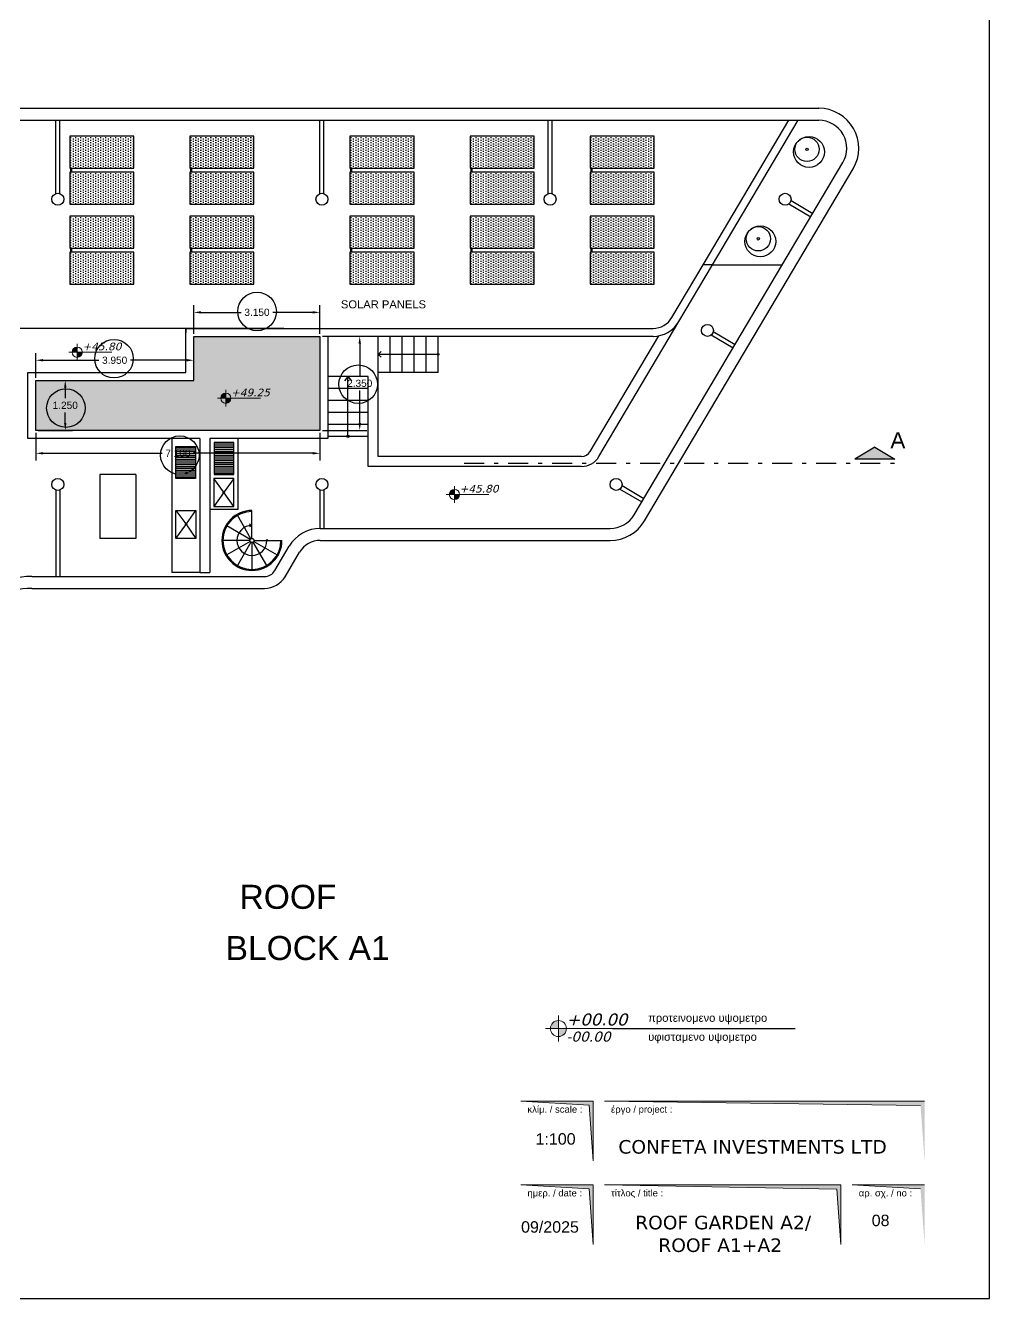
# Model space of a CAD drawing. Header units: inches. Extents: x 8644 to 9016, y -609 to 809.
# Drawn here: x 8896.1 to 8920.19, y -608.64 to -576.83 of the extents above; entities that cross this region are included whole.
import ezdxf

# ---------------------------------------------------------------- set-up
doc = ezdxf.new("R2010")
doc.units = ezdxf.units.IN
doc.header["$MEASUREMENT"] = 0
doc.linetypes.add('DASHDOT', pattern=[1, 0.5, -0.25, 0, -0.25])
for name, color, linetype, lineweight in [('dim', 3, 'Continuous', 13), ('HATCH', 7, 'Continuous', 9), ('text ypomn 2', 252, 'Continuous', 35)]:
    doc.layers.add(name, color=color, linetype=linetype, lineweight=lineweight)
for name, color, linetype in [('DIMENSIONS', 6, 'Continuous'), ('DIMS', 6, 'Continuous'), ('floors', 8, 'Continuous'), ('NOTES', 7, 'Continuous'), ('provoles', 2, 'Continuous'), ('TEXT', 6, 'Continuous'), ('walls', 1, 'Continuous')]:
    doc.layers.add(name, color=color, linetype=linetype)
doc.styles.get("Standard").update_dxf_attribs({"font": 'arial.ttf'})
doc.styles.add('style1', font='arial.ttf')
doc.styles.add('T-100', font='arial.ttf', dxfattribs={"height": 0.03})
doc.styles.add('Yps_1-100', font='verdanai.ttf', dxfattribs={"height": 0.25})
doc.styles.add('Yps_1-100bold', font='verdanai.ttf', dxfattribs={"height": 0.3})
doc.dimstyles.new('Copy of Standard', dxfattribs={"dimtxt": 0.18, "dimasz": 0.18, "dimexe": 0.18, "dimexo": 0.0625, "dimgap": 0.09, "dimtad": 0, "dimtih": 1, "dimtoh": 1, "dimdec": 3, "dimzin": 0, "dimdsep": 46, "dimtxsty": 'Standard', "dimcen": 0.09, "dimadec": 0, "dimazin": 0, "dimtfac": 1, "dimtdec": 3, "dimtofl": 0, "dimtmove": 0, "dimatfit": 3, "dimfxl": 1, "dimtolj": 1, "dimtzin": 0, "dimarcsym": 0})

# ---------------------------------------------------------------- blocks, each defined once
blk = doc.blocks.new('ypsometro 1-100')
h = blk.add_hatch(color=256)
h.paths.add_polyline_path([(-0.2, 0), (0, 0), (0, 0.2, 0.414214)])
h.paths.add_polyline_path([(0, -0.2, 0.414214), (0.2, 0), (0, 0)])
for p, q in [((0, 0.325), (0, -0.325)), ((-0.325, 0), (1.35, 0))]:
    blk.add_line(p, q)
blk.add_circle((0, 0), 0.2)
at = {"style": 'Yps_1-100'}
for p in [(0.2, 0.076), (0.2, -0.326)]:
    blk.add_attdef('+0.00', p, '', height=0.25, dxfattribs=at)
blk = doc.blocks.new('*D15482')
at = {"color": 0, "lineweight": -2, "transparency": 16777216}
for p, q in [((8900.314, -584.533), (8900.314, -583.816)), ((8900.494, -583.996), (8901.495, -583.996)), ((8903.284, -583.996), (8902.282, -583.996)), ((8903.464, -584.533), (8903.464, -583.816))]:
    blk.add_line(p, q, dxfattribs=at)
at = {"color": 0, "transparency": 16777216}
for points in [[(8900.494, -583.966), (8900.494, -584.026), (8900.314, -583.996)], [(8903.284, -583.966), (8903.284, -584.026), (8903.464, -583.996)]]:
    blk.add_solid(points, dxfattribs=at)
at = {"layer": 'DEFPOINTS', "color": 0, "transparency": 16777216}
for p in [(8903.464, -583.996), (8900.314, -584.595, 0.071), (8903.464, -584.595, 0.071)]:
    blk.add_point(p, dxfattribs=at)
at = {"color": 0, "transparency": 16777216, "insert": (8901.889, -583.996), "char_height": 0.18, "attachment_point": 5}
blk.add_mtext('\\A1;3.150', dxfattribs=at)
blk = doc.blocks.new('*D15483')
at = {"color": 0, "lineweight": -2, "transparency": 16777216}
for p, q in [((8903.526, -584.595), (8904.637, -584.595)), ((8904.457, -584.775), (8904.457, -585.588)), ((8904.457, -586.765), (8904.457, -585.952)), ((8903.526, -586.945), (8904.637, -586.945))]:
    blk.add_line(p, q, dxfattribs=at)
at = {"color": 0, "transparency": 16777216}
for points in [[(8904.427, -584.775), (8904.487, -584.775), (8904.457, -584.595)], [(8904.427, -586.765), (8904.487, -586.765), (8904.457, -586.945)]]:
    blk.add_solid(points, dxfattribs=at)
at = {"layer": 'DEFPOINTS', "color": 0, "transparency": 16777216}
for p in [(8903.464, -584.595, 0.071), (8903.464, -586.945, 0.071), (8904.457, -586.945)]:
    blk.add_point(p, dxfattribs=at)
at = {"color": 0, "transparency": 16777216, "insert": (8904.457, -585.77), "char_height": 0.18, "attachment_point": 5}
blk.add_mtext('\\A1;2.350', dxfattribs=at)
blk = doc.blocks.new('*D15484')
at = {"color": 0, "lineweight": -2, "transparency": 16777216}
for p, q in [((8896.364, -587.008), (8896.364, -587.698)), ((8903.464, -587.008), (8903.464, -587.698)), ((8896.544, -587.518), (8899.521, -587.518)), ((8903.284, -587.518), (8900.306, -587.518))]:
    blk.add_line(p, q, dxfattribs=at)
at = {"color": 0, "transparency": 16777216}
for points in [[(8896.544, -587.488), (8896.544, -587.548), (8896.364, -587.518)], [(8903.284, -587.488), (8903.284, -587.548), (8903.464, -587.518)]]:
    blk.add_solid(points, dxfattribs=at)
at = {"layer": 'DEFPOINTS', "color": 0, "transparency": 16777216}
for p in [(8896.364, -586.945, 0.071), (8903.464, -586.945, 0.071), (8896.364, -587.518)]:
    blk.add_point(p, dxfattribs=at)
at = {"color": 0, "transparency": 16777216, "insert": (8899.914, -587.518), "char_height": 0.18, "attachment_point": 5}
blk.add_mtext('\\A1;7.100', dxfattribs=at)
blk = doc.blocks.new('*D15485')
at = {"color": 0, "lineweight": -2, "transparency": 16777216}
for p, q in [((8896.364, -585.633), (8896.364, -585.013)), ((8900.314, -585.633), (8900.314, -585.013)), ((8896.544, -585.193), (8897.94, -585.193)), ((8900.134, -585.193), (8898.727, -585.193))]:
    blk.add_line(p, q, dxfattribs=at)
at = {"color": 0, "transparency": 16777216}
for points in [[(8896.544, -585.163), (8896.544, -585.223), (8896.364, -585.193)], [(8900.134, -585.163), (8900.134, -585.223), (8900.314, -585.193)]]:
    blk.add_solid(points, dxfattribs=at)
at = {"layer": 'DEFPOINTS', "color": 0, "transparency": 16777216}
for p in [(8896.364, -585.193), (8896.364, -585.695, 0.071), (8900.314, -585.695, 0.071)]:
    blk.add_point(p, dxfattribs=at)
at = {"color": 0, "transparency": 16777216, "insert": (8898.333, -585.193), "char_height": 0.18, "attachment_point": 5}
blk.add_mtext('\\A1;3.950', dxfattribs=at)
blk = doc.blocks.new('*D15486')
at = {"color": 0, "lineweight": -2, "transparency": 16777216}
for p, q in [((8896.426, -585.695), (8897.279, -585.695)), ((8897.099, -585.875), (8897.099, -586.138)), ((8897.099, -586.765), (8897.099, -586.502)), ((8896.426, -586.945), (8897.279, -586.945))]:
    blk.add_line(p, q, dxfattribs=at)
at = {"color": 0, "transparency": 16777216}
for points in [[(8897.069, -585.875), (8897.129, -585.875), (8897.099, -585.695)], [(8897.069, -586.765), (8897.129, -586.765), (8897.099, -586.945)]]:
    blk.add_solid(points, dxfattribs=at)
at = {"layer": 'DEFPOINTS', "color": 0, "transparency": 16777216}
for p in [(8896.364, -585.695, 0.071), (8896.364, -586.945, 0.071), (8897.099, -586.945)]:
    blk.add_point(p, dxfattribs=at)
at = {"color": 0, "transparency": 16777216, "insert": (8897.099, -586.32), "char_height": 0.18, "attachment_point": 5}
blk.add_mtext('\\A1;1.250', dxfattribs=at)

msp = doc.modelspace()

# ---------------------------------------------------------------- hatches: boundary and pattern name
at = {"layer": 'DIMENSIONS'}
h = msp.add_hatch(dxfattribs=at)
h.set_pattern_fill('ANSI31', color=8, scale=0.37, angle=135)
h.set_pattern_definition([(180, (7405.460957, -2331.00146), (-3e-18, -0.04625), [])])
h.paths.add_polyline_path([(8901.3138, -587.2453), (8900.8238, -587.2453), (8900.8238, -588.0453), (8901.3138, -588.0453)])
h = msp.add_hatch(dxfattribs=at)
h.set_pattern_fill('ANSI31', color=8, scale=0.37, angle=135)
h.set_pattern_definition([(180, (7405.460957, -2331.10146), (-3e-18, -0.04625), [])])
h.paths.add_polyline_path([(8899.8638, -587.3453), (8900.3538, -587.3453), (8900.3538, -588.1453), (8899.8638, -588.1453)])
h = msp.add_hatch(color=7, dxfattribs=at)
h.dxf.hatch_style = 1
h.paths.add_polyline_path([(8916.8263, -587.6667), (8917.3263, -587.3667), (8917.8263, -587.6667)])
at = {"layer": 'floors'}
h = msp.add_hatch(dxfattribs=at)
h.set_pattern_fill('DOTS', color=256, angle=450, style=0)
h.set_pattern_definition([(90, (10117.736166, -1722.188926), (-0.0625, 0.03125), [0, -0.0625])])
h.paths.add_polyline_path([(8897.2138, -580.3953), (8898.8138, -580.3953), (8898.8138, -579.5953), (8897.2138, -579.5953)])
h = msp.add_hatch(dxfattribs=at)
h.set_pattern_fill('DOTS', color=256, angle=450, style=0)
h.set_pattern_definition([(90, (10120.736166, -1722.188926), (-0.0625, 0.03125), [0, -0.0625])])
h.paths.add_polyline_path([(8900.2138, -580.3953), (8901.8138, -580.3953), (8901.8138, -579.5953), (8900.2138, -579.5953)])
h = msp.add_hatch(dxfattribs=at)
h.set_pattern_fill('DOTS', color=256, angle=450, style=0)
h.set_pattern_definition([(90, (10124.736166, -1722.188926), (-0.0625, 0.03125), [0, -0.0625])])
h.paths.add_polyline_path([(8904.2138, -580.3953), (8905.8138, -580.3953), (8905.8138, -579.5953), (8904.2138, -579.5953)])
h = msp.add_hatch(dxfattribs=at)
h.set_pattern_fill('DOTS', color=256, angle=450, style=0)
h.set_pattern_definition([(90, (10127.736166, -1722.188926), (-0.0625, 0.03125), [0, -0.0625])])
h.paths.add_polyline_path([(8907.2138, -580.3953), (8908.8138, -580.3953), (8908.8138, -579.5953), (8907.2138, -579.5953)])
h = msp.add_hatch(dxfattribs=at)
h.set_pattern_fill('DOTS', color=256, angle=450, style=0)
h.set_pattern_definition([(90, (10130.736166, -1722.188926), (-0.0625, 0.03125), [0, -0.0625])])
h.paths.add_polyline_path([(8910.2138, -580.3953), (8911.8138, -580.3953), (8911.8138, -579.5953), (8910.2138, -579.5953)])
h = msp.add_hatch(dxfattribs=at)
h.set_pattern_fill('DOTS', color=256, angle=450, style=0)
h.set_pattern_definition([(90, (10117.736166, -1723.088926), (-0.0625, 0.03125), [0, -0.0625])])
h.paths.add_polyline_path([(8897.2138, -581.2953), (8898.8138, -581.2953), (8898.8138, -580.4953), (8897.2138, -580.4953)])
h = msp.add_hatch(dxfattribs=at)
h.set_pattern_fill('DOTS', color=256, angle=450, style=0)
h.set_pattern_definition([(90, (10120.736166, -1723.088926), (-0.0625, 0.03125), [0, -0.0625])])
h.paths.add_polyline_path([(8900.2138, -581.2953), (8901.8138, -581.2953), (8901.8138, -580.4953), (8900.2138, -580.4953)])
h = msp.add_hatch(dxfattribs=at)
h.set_pattern_fill('DOTS', color=256, angle=450, style=0)
h.set_pattern_definition([(90, (10124.736166, -1723.088926), (-0.0625, 0.03125), [0, -0.0625])])
h.paths.add_polyline_path([(8904.2138, -581.2953), (8905.8138, -581.2953), (8905.8138, -580.4953), (8904.2138, -580.4953)])
h = msp.add_hatch(dxfattribs=at)
h.set_pattern_fill('DOTS', color=256, angle=450, style=0)
h.set_pattern_definition([(90, (10127.736166, -1723.088926), (-0.0625, 0.03125), [0, -0.0625])])
h.paths.add_polyline_path([(8907.2138, -581.2953), (8908.8138, -581.2953), (8908.8138, -580.4953), (8907.2138, -580.4953)])
h = msp.add_hatch(dxfattribs=at)
h.set_pattern_fill('DOTS', color=256, angle=450, style=0)
h.set_pattern_definition([(90, (10130.736166, -1723.088926), (-0.0625, 0.03125), [0, -0.0625])])
h.paths.add_polyline_path([(8910.2138, -581.2953), (8911.8138, -581.2953), (8911.8138, -580.4953), (8910.2138, -580.4953)])
h = msp.add_hatch(dxfattribs=at)
h.set_pattern_fill('DOTS', color=256, angle=450, style=0)
h.set_pattern_definition([(90, (10117.736166, -1724.188926), (-0.0625, 0.03125), [0, -0.0625])])
h.paths.add_polyline_path([(8897.2138, -582.3953), (8898.8138, -582.3953), (8898.8138, -581.5953), (8897.2138, -581.5953)])
h = msp.add_hatch(dxfattribs=at)
h.set_pattern_fill('DOTS', color=256, angle=450, style=0)
h.set_pattern_definition([(90, (10120.736166, -1724.188926), (-0.0625, 0.03125), [0, -0.0625])])
h.paths.add_polyline_path([(8900.2138, -582.3953), (8901.8138, -582.3953), (8901.8138, -581.5953), (8900.2138, -581.5953)])
h = msp.add_hatch(dxfattribs=at)
h.set_pattern_fill('DOTS', color=256, angle=450, style=0)
h.set_pattern_definition([(90, (10124.736166, -1724.188926), (-0.0625, 0.03125), [0, -0.0625])])
h.paths.add_polyline_path([(8904.2138, -582.3953), (8905.8138, -582.3953), (8905.8138, -581.5953), (8904.2138, -581.5953)])
h = msp.add_hatch(dxfattribs=at)
h.set_pattern_fill('DOTS', color=256, angle=450, style=0)
h.set_pattern_definition([(90, (10127.736166, -1724.188926), (-0.0625, 0.03125), [0, -0.0625])])
h.paths.add_polyline_path([(8907.2138, -582.3953), (8908.8138, -582.3953), (8908.8138, -581.5953), (8907.2138, -581.5953)])
h = msp.add_hatch(dxfattribs=at)
h.set_pattern_fill('DOTS', color=256, angle=450, style=0)
h.set_pattern_definition([(90, (10130.736166, -1724.188926), (-0.0625, 0.03125), [0, -0.0625])])
h.paths.add_polyline_path([(8910.2138, -582.3953), (8911.8138, -582.3953), (8911.8138, -581.5953), (8910.2138, -581.5953)])
h = msp.add_hatch(dxfattribs=at)
h.set_pattern_fill('DOTS', color=256, angle=450, style=0)
h.set_pattern_definition([(90, (10117.736166, -1725.088926), (-0.0625, 0.03125), [0, -0.0625])])
h.paths.add_polyline_path([(8897.2138, -583.2953), (8898.8138, -583.2953), (8898.8138, -582.4953), (8897.2138, -582.4953)])
h = msp.add_hatch(dxfattribs=at)
h.set_pattern_fill('DOTS', color=256, angle=450, style=0)
h.set_pattern_definition([(90, (10120.736166, -1725.088926), (-0.0625, 0.03125), [0, -0.0625])])
h.paths.add_polyline_path([(8900.2138, -583.2953), (8901.8138, -583.2953), (8901.8138, -582.4953), (8900.2138, -582.4953)])
h = msp.add_hatch(dxfattribs=at)
h.set_pattern_fill('DOTS', color=256, angle=450, style=0)
h.set_pattern_definition([(90, (10124.736166, -1725.088926), (-0.0625, 0.03125), [0, -0.0625])])
h.paths.add_polyline_path([(8904.2138, -583.2953), (8905.8138, -583.2953), (8905.8138, -582.4953), (8904.2138, -582.4953)])
h = msp.add_hatch(dxfattribs=at)
h.set_pattern_fill('DOTS', color=256, angle=450, style=0)
h.set_pattern_definition([(90, (10127.736166, -1725.088926), (-0.0625, 0.03125), [0, -0.0625])])
h.paths.add_polyline_path([(8907.2138, -583.2953), (8908.8138, -583.2953), (8908.8138, -582.4953), (8907.2138, -582.4953)])
h = msp.add_hatch(dxfattribs=at)
h.set_pattern_fill('DOTS', color=256, angle=450, style=0)
h.set_pattern_definition([(90, (10130.736166, -1725.088926), (-0.0625, 0.03125), [0, -0.0625])])
h.paths.add_polyline_path([(8910.2138, -583.2953), (8911.8138, -583.2953), (8911.8138, -582.4953), (8910.2138, -582.4953)])
at = {"layer": 'HATCH'}
for points in [[(8910.2919, -603.7055), (8908.4816, -603.7055), (8910.1899, -603.809), (8910.2919, -605.1987)], [(8918.5715, -603.7055), (8910.5715, -603.7055), (8918.4699, -603.8137), (8918.5715, -605.1987)], [(8910.2919, -605.7974), (8908.4816, -605.7974), (8910.1899, -605.9008), (8910.2919, -607.2905)], [(8916.4816, -605.7974), (8910.5715, -605.7974), (8916.38, -605.9056), (8916.4816, -607.2905)], [(8918.5715, -605.7974), (8916.7612, -605.7974), (8918.4695, -605.9008), (8918.5715, -607.2905)]]:
    msp.add_hatch(color=256, dxfattribs=at).paths.add_polyline_path(points)
at = {"layer": 'provoles'}
h = msp.add_hatch(dxfattribs=at)
h.set_pattern_fill('AR-SAND', color=8, scale=0.08, angle=-225)
h.set_pattern_definition([(172.5, (-2532.53446, 1426.8528), (-0.1054341698, -0.1125610547), [0, -0.1216, 0, -0.136, 0, -0.13]), (142.5, (-2532.53446, 1426.8528), (-0.2597583784, -0.059531001), [0, -0.0656, 0, -0.1096, 0, -0.042]), (102.5, (-2532.46488, 1426.78322), (-0.1764825907, 0.1758423418), [0, -0.04, 0, -0.144, 0, -0.188]), (92.5, (-2532.46488, 1426.78322), (-0.219701028, 0.120403373), [0, -0.02, 0, -0.0944, 0, -0.108])])
h.paths.add_polyline_path([(8903.4638, -584.5953), (8900.3138, -584.5953), (8900.3138, -585.6953), (8900.1117, -585.6953), (8896.3638, -585.6953), (8896.3638, -586.9453), (8903.4638, -586.9453)])

# ---------------------------------------------------------------- linework, layer by layer
at = {"color": 3}
for centre in [(8901.892, -583.9754), (8898.3178, -585.1537), (8904.4191, -585.792), (8897.1148, -586.3878), (8899.9612, -587.5637)]:
    msp.add_circle(centre, 0.4816, dxfattribs=at)
at = {"layer": 'DIMENSIONS'}
for p, q in [((8897.2388, -580.4953, 0.0706), (8897.2388, -580.3953, 0.0706)), ((8897.2638, -580.4953, 0.0706), (8897.2638, -580.3953, 0.0706)), ((8900.2388, -580.4953, 0.0706), (8900.2388, -580.3953, 0.0706)), ((8900.2638, -580.4953, 0.0706), (8900.2638, -580.3953, 0.0706)), ((8904.2388, -580.4953, 0.0706), (8904.2388, -580.3953, 0.0706)), ((8904.2638, -580.4953, 0.0706), (8904.2638, -580.3953, 0.0706)), ((8907.2388, -580.4953, 0.0706), (8907.2388, -580.3953, 0.0706)), ((8907.2638, -580.4953, 0.0706), (8907.2638, -580.3953, 0.0706)), ((8910.2388, -580.4953, 0.0706), (8910.2388, -580.3953, 0.0706)), ((8910.2638, -580.4953, 0.0706), (8910.2638, -580.3953, 0.0706)), ((8897.2388, -582.4953, 0.0706), (8897.2388, -582.3953, 0.0706)), ((8897.2638, -582.4953, 0.0706), (8897.2638, -582.3953, 0.0706)), ((8900.2388, -582.4953, 0.0706), (8900.2388, -582.3953, 0.0706)), ((8900.2638, -582.4953, 0.0706), (8900.2638, -582.3953, 0.0706)), ((8904.2388, -582.4953, 0.0706), (8904.2388, -582.3953, 0.0706)), ((8904.2638, -582.4953, 0.0706), (8904.2638, -582.3953, 0.0706)), ((8907.2388, -582.4953, 0.0706), (8907.2388, -582.3953, 0.0706)), ((8907.2638, -582.4953, 0.0706), (8907.2638, -582.3953, 0.0706)), ((8910.2388, -582.4953, 0.0706), (8910.2388, -582.3953, 0.0706)), ((8910.2638, -582.4953, 0.0706), (8910.2638, -582.3953, 0.0706))]:
    msp.add_line(p, q, dxfattribs=at)
at = {"layer": 'DIMENSIONS', "color": 8}
for p, q in [((8912.2587, -584.1257, 0.0706), (8913.0398, -582.8078, 0.0706)), ((8912.4308, -584.2277, 0.0706), (8913.2723, -582.8078, 0.0706)), ((8903.6638, -584.3953, 0.0706), (8911.7856, -584.3953, 0.0706)), ((8910.432, -587.6002, 0.0706), (8912.4308, -584.2277, 0.0706)), ((8911.7856, -584.5953, 0.0706), (8903.6638, -584.5953, 0.0706)), ((8904.9138, -587.5953, 0.0706), (8904.9138, -584.5953, 0.0706)), ((8904.9138, -585.4953, 0.0706), (8904.9138, -584.5953, 0.0706)), ((8905.2138, -585.4953, 0.0706), (8905.2138, -584.5953, 0.0706)), ((8905.5138, -585.4953, 0.0706), (8905.5138, -584.5953, 0.0706)), ((8905.8138, -585.4953, 0.0706), (8905.8138, -584.5953, 0.0706)), ((8906.1138, -585.4953, 0.0706), (8906.1138, -584.5953, 0.0706)), ((8906.4138, -585.4953, 0.0706), (8906.4138, -584.5953, 0.0706)), ((8910.217, -587.4728, 0.0706), (8911.9307, -584.5811, 0.0706)), ((8904.9138, -585.0453, 0.0706), (8904.9912, -584.9778, 0.0706)), ((8906.4138, -585.0453, 0.0706), (8904.9138, -585.0453, 0.0706)), ((8904.9138, -585.0453, 0.0706), (8904.9912, -585.1128, 0.0706)), ((8904.6638, -585.5953, 0.0706), (8903.6638, -585.5953, 0.0706)), ((8904.1638, -585.5953, 0.0706), (8904.0729, -585.7091, 0.0706)), ((8904.1638, -587.0953, 0.0706), (8904.1638, -585.5953, 0.0706)), ((8904.1638, -585.5953, 0.0706), (8904.2546, -585.7091, 0.0706)), ((8904.6638, -587.8453, 0.0706), (8904.6638, -585.5953, 0.0706)), ((8906.4138, -585.4953, 0.0706), (8904.9138, -585.4953, 0.0706)), ((8904.6638, -585.8953, 0.0706), (8903.6638, -585.8953, 0.0706)), ((8904.6638, -586.1953, 0.0706), (8903.6638, -586.1953, 0.0706)), ((8904.6638, -586.4953, 0.0706), (8903.6638, -586.4953, 0.0706)), ((8904.6638, -586.7953, 0.0706), (8903.6638, -586.7953, 0.0706)), ((8899.7638, -587.1453, 0.0706), (8899.7638, -590.4953, 0.0706)), ((8901.4138, -587.1453, 0.0706), (8901.4138, -588.9203, 0.0706)), ((8904.6638, -587.0953, 0.0706), (8903.6638, -587.0953, 0.0706)), ((8910.0019, -587.5953, 0.0706), (8904.9138, -587.5953, 0.0706)), ((8910.0019, -587.8453, 0.0706), (8904.6638, -587.8453, 0.0706)), ((8897.9638, -588.0453, 0.0706), (8897.9638, -589.6453, 0.0706)), ((8898.8638, -588.0453, 0.0706), (8897.9638, -588.0453, 0.0706)), ((8898.8638, -588.0453, 0.0706), (8898.8638, -589.6453, 0.0706)), ((8901.0501, -588.4818, 0.0706), (8900.8138, -588.1453, 0.0706)), ((8901.3138, -588.1453, 0.0706), (8901.0674, -588.4818, 0.0706)), ((8901.0501, -588.5088, 0.0706), (8900.8138, -588.8453, 0.0706)), ((8901.3138, -588.8453, 0.0706), (8901.0674, -588.5088, 0.0706)), ((8899.8638, -588.9453, 0.0706), (8900.1101, -589.2818, 0.0706)), ((8900.1274, -589.2818, 0.0706), (8900.3638, -588.9453, 0.0706)), ((8901.4138, -588.9203, 0.0706), (8900.7138, -588.9203, 0.0706)), ((8901.7392, -589.652, 0.0706), (8901.4017, -589.0674, 0.0706)), ((8901.7642, -589.6453, 0.0706), (8901.7642, -588.9453, 0.0706)), ((8899.8638, -589.6453, 0.0706), (8900.1101, -589.3088, 0.0706)), ((8900.1274, -589.3088, 0.0706), (8900.3638, -589.6453, 0.0706)), ((8901.7209, -589.6703, 0.0706), (8901.1364, -589.3328, 0.0706)), ((8901.7642, -589.3203, 0.0706), (8901.7033, -589.3588, 0.0706)), ((8901.7642, -589.3203, 0.0706), (8901.7042, -589.2864, 0.0706)), ((8898.8638, -589.6453, 0.0706), (8897.9638, -589.6453, 0.0706)), ((8901.7142, -589.6953, 0.0706), (8901.0392, -589.6953, 0.0706)), ((8901.7209, -589.7203, 0.0706), (8901.1364, -590.0578, 0.0706)), ((8901.7392, -589.7386, 0.0706), (8901.4017, -590.3232, 0.0706)), ((8901.7642, -589.7453, 0.0706), (8901.7642, -590.4203, 0.0706)), ((8901.7892, -589.7386, 0.0706), (8902.1267, -590.3232, 0.0706)), ((8901.8075, -589.7203, 0.0706), (8902.3921, -590.0578, 0.0706)), ((8901.8142, -589.6953, 0.0706), (8902.5143, -589.6953, 0.0706)), ((8900.4638, -590.4953, 0.0706), (8899.7638, -590.4953, 0.0706))]:
    msp.add_line(p, q, dxfattribs=at)
at = {"layer": 'DIMENSIONS', "color": 8, "elevation": 0.0706}
for points in [[(8901.3138, -587.2453), (8900.8238, -587.2453), (8900.8238, -588.0453), (8901.3138, -588.0453)], [(8899.8638, -587.3453), (8900.3538, -587.3453), (8900.3538, -588.1453), (8899.8638, -588.1453)], [(8901.3138, -588.1453), (8900.8138, -588.1453), (8900.8138, -588.8453), (8901.3138, -588.8453)], [(8899.8638, -588.9453), (8900.3638, -588.9453), (8900.3638, -589.6453), (8899.8638, -589.6453)]]:
    msp.add_lwpolyline(points, close=True, dxfattribs=at)
at = {"layer": 'DIMENSIONS', "color": 8}
for centre, radius in [((8906.4138, -585.0453, 0.0706), 0.0226), ((8904.1638, -587.0953, 0.0706), 0.0307), ((8901.0588, -588.4953, 0.0706), 0.016), ((8900.1188, -589.2953, 0.0706), 0.016), ((8901.7642, -589.6953, 0.0706), 0.05), ((8902.1392, -589.6953, 0.0706), 0.0192)]:
    msp.add_circle(centre, radius, dxfattribs=at)
for centre, radius, start, end in [((8911.7856, -583.8453, 0.0706), 0.55, 270, 329.34667), ((8911.7856, -583.8453, 0.0706), 0.75, 270, 329.34667), ((8910.0019, -587.3453, 0.0706), 0.25, 270, 329.34667), ((8910.0019, -587.3453, 0.0706), 0.5, 270, 329.34667), ((8901.7642, -589.6953, 0.0706), 0.75, 90, 0), ((8901.7642, -589.6953, 0.0706), 0.725, 90, 0), ((8901.7642, -589.6953, 0.0706), 0.375, 90, 0)]:
    msp.add_arc(centre, radius, start, end, dxfattribs=at)
at = {"layer": 'DIMS', "color": 1, "linetype": 'DASHDOT'}
msp.add_line((8907.0655, -587.7667, 0.0706), (8917.8263, -587.7667, 0.0706), dxfattribs=at)
at = {"layer": 'DIMS'}
msp.add_line((8910.7715, -601.8929, 0.0706), (8915.3373, -601.8929, 0.0706), dxfattribs=at)
at = {"layer": 'floors', "elevation": 0.0706}
for points in [[(8898.8138, -579.5953), (8897.2138, -579.5953), (8897.2138, -580.3953), (8898.8138, -580.3953)], [(8901.8138, -579.5953), (8900.2138, -579.5953), (8900.2138, -580.3953), (8901.8138, -580.3953)], [(8905.8138, -579.5953), (8904.2138, -579.5953), (8904.2138, -580.3953), (8905.8138, -580.3953)], [(8908.8138, -579.5953), (8907.2138, -579.5953), (8907.2138, -580.3953), (8908.8138, -580.3953)], [(8911.8138, -579.5953), (8910.2138, -579.5953), (8910.2138, -580.3953), (8911.8138, -580.3953)], [(8898.8138, -580.4953), (8897.2138, -580.4953), (8897.2138, -581.2953), (8898.8138, -581.2953)], [(8901.8138, -580.4953), (8900.2138, -580.4953), (8900.2138, -581.2953), (8901.8138, -581.2953)], [(8905.8138, -580.4953), (8904.2138, -580.4953), (8904.2138, -581.2953), (8905.8138, -581.2953)], [(8908.8138, -580.4953), (8907.2138, -580.4953), (8907.2138, -581.2953), (8908.8138, -581.2953)], [(8911.8138, -580.4953), (8910.2138, -580.4953), (8910.2138, -581.2953), (8911.8138, -581.2953)], [(8898.8138, -581.5953), (8897.2138, -581.5953), (8897.2138, -582.3953), (8898.8138, -582.3953)], [(8901.8138, -581.5953), (8900.2138, -581.5953), (8900.2138, -582.3953), (8901.8138, -582.3953)], [(8905.8138, -581.5953), (8904.2138, -581.5953), (8904.2138, -582.3953), (8905.8138, -582.3953)], [(8908.8138, -581.5953), (8907.2138, -581.5953), (8907.2138, -582.3953), (8908.8138, -582.3953)], [(8911.8138, -581.5953), (8910.2138, -581.5953), (8910.2138, -582.3953), (8911.8138, -582.3953)], [(8898.8138, -582.4953), (8897.2138, -582.4953), (8897.2138, -583.2953), (8898.8138, -583.2953)], [(8901.8138, -582.4953), (8900.2138, -582.4953), (8900.2138, -583.2953), (8901.8138, -583.2953)], [(8905.8138, -582.4953), (8904.2138, -582.4953), (8904.2138, -583.2953), (8905.8138, -583.2953)], [(8908.8138, -582.4953), (8907.2138, -582.4953), (8907.2138, -583.2953), (8908.8138, -583.2953)], [(8911.8138, -582.4953), (8910.2138, -582.4953), (8910.2138, -583.2953), (8911.8138, -583.2953)]]:
    msp.add_lwpolyline(points, close=True, dxfattribs=at)
at = {"layer": 'floors'}
for centre, radius in [((8915.6834, -579.9865, 0.0706), 0.3853), ((8915.6343, -579.9207, 0.0706), 0.3034), ((8915.6343, -579.9207, 0.0706), 0.0312), ((8914.4655, -582.223, 0.0706), 0.3853), ((8914.4164, -582.1572, 0.0706), 0.3034), ((8914.4164, -582.1572, 0.0706), 0.0312)]:
    msp.add_circle(centre, radius, dxfattribs=at)
at = {"layer": 'HATCH'}
for p, q in [((8908.4816, -603.7055, 0.0706), (8910.1899, -603.809, 0.0706)), ((8908.4816, -603.7055, 0.0706), (8910.2919, -603.7055, 0.0706)), ((8910.2919, -605.1987, 0.0706), (8910.1899, -603.809, 0.0706)), ((8910.2919, -603.7055, 0.0706), (8910.2919, -605.1987, 0.0706)), ((8918.5715, -603.7055, 0.0706), (8910.5715, -603.7055, 0.0706)), ((8910.5715, -603.7055, 0.0706), (8918.4699, -603.8137, 0.0706)), ((8908.4816, -605.7974, 0.0706), (8910.1899, -605.9008, 0.0706)), ((8908.4816, -605.7974, 0.0706), (8910.2919, -605.7974, 0.0706)), ((8910.2919, -607.2905, 0.0706), (8910.1899, -605.9008, 0.0706)), ((8910.2919, -605.7974, 0.0706), (8910.2919, -607.2905, 0.0706)), ((8910.5715, -605.7974, 0.0706), (8916.38, -605.9056, 0.0706)), ((8916.4816, -605.7974, 0.0706), (8910.5715, -605.7974, 0.0706)), ((8916.4816, -607.2905, 0.0706), (8916.38, -605.9056, 0.0706)), ((8916.4816, -605.7974, 0.0706), (8916.4816, -607.2905, 0.0706)), ((8918.5715, -605.7974, 0.0706), (8916.7612, -605.7974, 0.0706)), ((8916.7612, -605.7974, 0.0706), (8918.4695, -605.9008, 0.0706))]:
    msp.add_line(p, q, dxfattribs=at)
at = {"layer": 'provoles', "color": 4}
for p, q in [((8896.8642, -581.0289, 0.0706), (8896.8642, -579.1953, 0.0706)), ((8896.9642, -581.0289, 0.0706), (8896.9642, -579.1953, 0.0706)), ((8903.4642, -581.0289, 0.0706), (8903.4642, -579.1953, 0.0706)), ((8903.5642, -581.0289, 0.0706), (8903.5642, -579.1953, 0.0706)), ((8909.1642, -581.0289, 0.0706), (8909.1642, -579.1953, 0.0706)), ((8909.2642, -581.0289, 0.0706), (8909.2642, -579.1953, 0.0706)), ((8915.2336, -581.1994, 0.0706), (8915.778, -581.522, 0.0706)), ((8915.1826, -581.2854, 0.0706), (8915.727, -581.608, 0.0706)), ((8913.2417, -584.5604, 0.0706), (8913.786, -584.883, 0.0706)), ((8913.2926, -584.4744, 0.0706), (8913.837, -584.797, 0.0706)), ((8896.8642, -588.4367, 0.0706), (8896.8642, -590.5953, 0.0706)), ((8896.9642, -588.4367, 0.0706), (8896.9642, -590.5953, 0.0706)), ((8903.4642, -588.4367, 0.0706), (8903.4642, -589.3953, 0.0706)), ((8903.5642, -588.4367, 0.0706), (8903.5642, -589.3953, 0.0706)), ((8910.9599, -588.4104, 0.0706), (8911.5043, -588.733, 0.0706)), ((8911.0109, -588.3244, 0.0706), (8911.5553, -588.647, 0.0706))]:
    msp.add_line(p, q, dxfattribs=at)
at = {"layer": 'provoles', "color": 8}
for p, q in [((8913.0398, -582.8078, 0.0706), (8915.1808, -579.1953, 0.0706)), ((8913.0398, -582.8078, 0.0706), (8915.1808, -579.1953, 0.0706)), ((8913.2723, -582.8078, 0.0706), (8915.4133, -579.1953, 0.0706)), ((8913.2723, -582.8078, 0.0706), (8915.4133, -579.1953, 0.0706)), ((8913.2723, -582.8078, 0.0706), (8915.0159, -582.8078, 0.0706)), ((8900.1138, -584.3953, 0.0706), (8893.7138, -584.3953, 0.0706)), ((8900.1138, -584.3953, 0.0706), (8893.7138, -584.3953, 0.0706))]:
    msp.add_line(p, q, dxfattribs=at)
at = {"layer": 'provoles', "color": 1}
for p, q in [((8917.3263, -587.3667, 0.0706), (8916.8263, -587.6667, 0.0706)), ((8917.3263, -587.3667, 0.0706), (8917.8263, -587.6667, 0.0706)), ((8917.8263, -587.6667, 0.0706), (8916.8263, -587.6667, 0.0706))]:
    msp.add_line(p, q, dxfattribs=at)
at = {"layer": 'provoles', "color": 4}
for centre in [(8896.9142, -581.1703, 0.0706), (8903.5142, -581.1703, 0.0706), (8903.5142, -581.1703, 0.0706), (8909.2142, -581.1703, 0.0706), (8915.0864, -581.1703, 0.0706), (8915.0864, -581.1703, 0.0706), (8913.1455, -584.4453, 0.0706), (8896.9142, -588.2953, 0.0706), (8896.9142, -588.2953, 0.0706), (8903.5142, -588.2953, 0.0706), (8903.5142, -588.2953, 0.0706), (8910.8638, -588.2953, 0.0706), (8910.8638, -588.2953, 0.0706)]:
    msp.add_circle(centre, 0.15, dxfattribs=at)
at = {"layer": 'walls', "color": 2}
for p, q in [((8890.5456, -578.8953, 0.0706), (8915.9284, -578.8953, 0.0706)), ((8893.9638, -579.1953, 0.0706), (8915.9284, -579.1953, 0.0706)), ((8911.3152, -589.0522, 0.0706), (8916.5305, -580.2522, 0.0706)), ((8911.5733, -589.2051, 0.0706), (8916.7886, -580.4051, 0.0706)), ((8912.2587, -584.1257, 0.0706), (8913.0398, -582.8078, 0.0706)), ((8912.4308, -584.2277, 0.0706), (8913.2723, -582.8078, 0.0706)), ((8913.2723, -582.8078, 0.0706), (8913.0398, -582.8078, 0.0706)), ((8900.1138, -584.3953, 0.0706), (8900.1138, -584.4953, 0.0706)), ((8902.5638, -584.3953, 0.0706), (8900.1138, -584.3953, 0.0706)), ((8903.6638, -584.3953, 0.0706), (8911.7856, -584.3953, 0.0706)), ((8911.7856, -584.5953, 0.0706), (8903.6638, -584.5953, 0.0706)), ((8900.4638, -587.1453, 0.0706), (8900.4638, -590.4953, 0.0706)), ((8900.7138, -587.1453, 0.0706), (8900.7138, -590.4953, 0.0706)), ((8903.4718, -589.3953, 0.0706), (8910.713, -589.3953, 0.0706)), ((8903.4718, -589.6953, 0.0706), (8910.713, -589.6953, 0.0706)), ((8902.3349, -590.4483, 0.0706), (8902.6975, -589.8364, 0.0706)), ((8902.593, -590.6012, 0.0706), (8902.9556, -589.9894, 0.0706)), ((8896.2607, -590.5953, 0.0706), (8902.0769, -590.5953, 0.0706)), ((8900.4638, -590.4953, 0.0706), (8900.7138, -590.4953, 0.0706)), ((8896.2607, -590.8953, 0.0706), (8902.0769, -590.8953, 0.0706))]:
    msp.add_line(p, q, dxfattribs=at)
at = {"layer": 'walls'}
msp.add_lwpolyline([(8836.0943, -549.2405), (8836.0943, -608.6405), (8920.1943, -608.6405), (8920.1943, -549.2405)], close=True, dxfattribs=at)
at = {"layer": 'walls', "color": 2, "elevation": 0.0706}
for points in [[(8900.4638, -587.1453), (8896.1638, -587.1453), (8896.1638, -585.4953), (8900.1117, -585.4953), (8900.1138, -585.4953), (8900.1138, -584.3953), (8903.6638, -584.3953)], [(8903.6638, -584.5953), (8903.6638, -587.1453), (8900.7138, -587.1453)]]:
    msp.add_lwpolyline(points, dxfattribs=at)
msp.add_lwpolyline([(8896.3638, -586.9453), (8896.3638, -585.6953), (8900.1117, -585.6953), (8900.3138, -585.6953), (8900.3138, -584.5953), (8903.4638, -584.5953), (8903.4638, -586.9453)], close=True, dxfattribs=at)
at = {"layer": 'walls', "color": 2}
for centre, radius, start, end in [((8915.9284, -579.8953, 0.0706), 1, 329.34667, 90), ((8915.9284, -579.8953, 0.0706), 0.7, 329.34667, 90), ((8911.7856, -583.8453, 0.0706), 0.55, 270, 329.34667), ((8911.7856, -583.8453, 0.0706), 0.75, 270, 329.34667), ((8910.713, -588.6953, 0.0706), 0.7, 270, 329.34667), ((8903.4718, -590.2953, 0.0706), 0.9, 90, 149.34667), ((8910.713, -588.6953, 0.0706), 1, 270, 329.34667), ((8903.4718, -590.2953, 0.0706), 0.6, 90, 149.34667), ((8902.0769, -590.2953, 0.0706), 0.3, 270, 329.34667), ((8896.2607, -592.8953, 0.0706), 2.3, 90, 140.93302), ((8902.0769, -590.2953, 0.0706), 0.6, 270, 329.34667), ((8896.2607, -592.8953, 0.0706), 2, 90, 140.93302)]:
    msp.add_arc(centre, radius, start, end, dxfattribs=at)

# ---------------------------------------------------------------- block references
at = {"layer": 'dim'}
ref = msp.add_blockref('ypsometro 1-100', (8897.3992, -584.9926, 0.0706), dxfattribs=dict(at, xscale=0.6400000000000001, yscale=0.6400000000000001, zscale=0.6400000000000001))
ref.add_attrib('+0.00', '+45.80', (8897.5272, -584.944, 0.0706), dxfattribs={"layer": '0', "height": 0.192, "style": 'Yps_1-100bold'})
ref = msp.add_blockref('ypsometro 1-100', (8901.1118, -586.143, 0.0706), dxfattribs=dict(at, xscale=0.6400000000000001, yscale=0.6400000000000001, zscale=0.6400000000000001))
ref.add_attrib('+0.00', '+49.25', (8901.2398, -586.0944, 0.0706), dxfattribs={"layer": '0', "height": 0.192, "style": 'Yps_1-100bold'})
ref = msp.add_blockref('ypsometro 1-100', (8906.8229, -588.5468, 0.0706), dxfattribs=dict(at, xscale=0.6400000000000001, yscale=0.6400000000000001, zscale=0.6400000000000001))
ref.add_attrib('+0.00', '+45.80', (8906.9509, -588.4983, 0.0706), dxfattribs={"layer": '0', "height": 0.192, "style": 'Yps_1-100bold'})
ref = msp.add_blockref('ypsometro 1-100', (8909.4215, -601.8929, 0.0706), dxfattribs=at)
ref.add_attrib('+0.00', '-00.00', (8909.6215, -602.2187, 0.0706), dxfattribs={"layer": '0', "height": 0.25, "style": 'Yps_1-100'})
ref.add_attrib('+0.00', '+00.00', (8909.6215, -601.8171, 0.0706), dxfattribs={"layer": '0', "height": 0.3, "style": 'Yps_1-100bold'})

# ---------------------------------------------------------------- texts
at = {"layer": 'DIMENSIONS', "insert": (8906.1136, -583.6956, 0.0706), "char_height": 0.2, "attachment_point": 3, "style": 'style1'}
msp.add_mtext('\\A1;{\\fArial|b0|i0|c0|p34;SOLAR PANELS }', dxfattribs=at)
at = {"layer": 'DIMENSIONS', "char_height": 0.6, "width": 18.095896, "attachment_point": 1}
for s, insert in [('            ROOF', (8898.6601, -598.302, 0.0706)), ('BLOCK A1', (8901.1056, -599.581, 0.0706))]:
    msp.add_mtext(s, dxfattribs=dict(at, insert=insert))
at = {"layer": 'NOTES', "color": 2, "insert": (8917.7172, -586.9904, 0.0706), "char_height": 0.4, "width": 6.0118, "attachment_point": 1}
msp.add_mtext('A', dxfattribs=at)
at = {"layer": 'TEXT', "char_height": 0.2, "width": 3.082446, "attachment_point": 1}
for s, insert in [('{\\fArial|b0|i0|c161|p34;προτεινομενο υψομετρο}', (8911.664, -601.5253, 0.0706)), ('{\\fArial|b0|i0|c161|p34;υφισταμενο υψομετρο}', (8911.664, -602, 0.0706))]:
    msp.add_mtext(s, dxfattribs=dict(at, insert=insert))
at = {"layer": 'TEXT', "char_height": 0.169714, "width": 1.584887, "attachment_point": 1, "style": 'T-100'}
for s, insert in [('{\\fArial|b0|i0|c161|p34;κλίμ}.{\\fArial|b0|i0|c161|p34; / }scale :', (8908.6475, -603.8271, 0.0706)), ('{\\fArial|b0|i0|c161|p34;έργο / }project :', (8910.7374, -603.8271, 0.0706)), ('{\\fArial|b0|i0|c161|p34;ημερ}.{\\fArial|b0|i0|c161|p34; / }date :', (8908.6475, -605.9189, 0.0706)), ('{\\fArial|b0|i0|c161|p34;τίτλος / }title :', (8910.7374, -605.9189, 0.0706)), ('{\\fArial|b0|i0|c161|p34;αρ. σχ. / }no :', (8916.9271, -605.9189, 0.0706))]:
    msp.add_mtext(s, dxfattribs=dict(at, insert=insert))
at = {"layer": 'text ypomn 2', "char_height": 0.286029, "attachment_point": 1, "style": 'T-100'}
for s, insert, width in [('{\\fArial|b0|i0|c161|p34;1:}1{\\fArial|b0|i0|c161|p34;00}', (8908.8511, -604.5089, 0.0706), 0.963551), ('{\\fArial|b0|i0|c0|p34;09\\fArial|b0|i0|c161|p34;/20\\fArial|b0|i0|c0|p34;25}', (8908.4888, -606.7088, 0.0706), 1.555563), ('{\\fArial|b0|i0|c161|p34; 0\\fArial|b0|i0|c0|p34;8}', (8917.1392, -606.5455, 0.0706), 1.288519)]:
    msp.add_mtext(s, dxfattribs=dict(at, insert=insert, width=width))
at = {"layer": 'text ypomn 2', "ltscale": 0.5, "char_height": 0.339429, "width": 7.296674, "attachment_point": 2}
for s, insert in [('{\\fVerdana|b0|i0|c0|p34;\\PCONFETA INVESTMENTS LTD\\P }', (8914.2724, -604.1138, 0.0706)), ('{\\fVerdana|b0|i0|c161|p34;\\P \\fVerdana|b0|i0|c0|p34;ROOF GARDEN A2/\\PROOF A1+A2}', (8913.464, -606.0058, 0.0706))]:
    msp.add_mtext(s, dxfattribs=dict(at, insert=insert))

# ---------------------------------------------------------------- dimensions: what is measured, and where the dimension line sits
at = {"color": 3}
for p1, p2, distance, picture, middle in [((8900.3138, -584.5953, 0.0706), (8903.4638, -584.5953, 0.0706), 0.5997, '*D15482', (8901.8888, -583.9956)), ((8903.4638, -584.5953, 0.0706), (8903.4638, -586.9453, 0.0706), 0.9933, '*D15483', (8904.4571, -585.7703)), ((8896.3638, -585.6953, 0.0706), (8896.3638, -586.9453, 0.0706), 0.7348, '*D15486', (8897.0986, -586.3203)), ((8903.4638, -586.9453, 0.0706), (8896.3638, -586.9453, 0.0706), 0.5726, '*D15484', (8899.9138, -587.5179))]:
    dim = msp.add_aligned_dim(p1=p1, p2=p2, distance=distance, dimstyle='Copy of Standard', dxfattribs=at)
    dim.commit()
    dim.dimension.update_dxf_attribs({"geometry": picture, "text_midpoint": middle})
dim = msp.add_linear_dim(base=(8896.3638, -585.1929), p1=(8900.3138, -585.6953, 0.0706), p2=(8896.3638, -585.6953, 0.0706), angle=180, dimstyle='Copy of Standard', dxfattribs=at)
dim.commit()
dim.dimension.update_dxf_attribs({"geometry": '*D15485', "text_midpoint": (8898.3334, -585.1929), "dimtype": 161})

doc.saveas('drawing.dxf')
